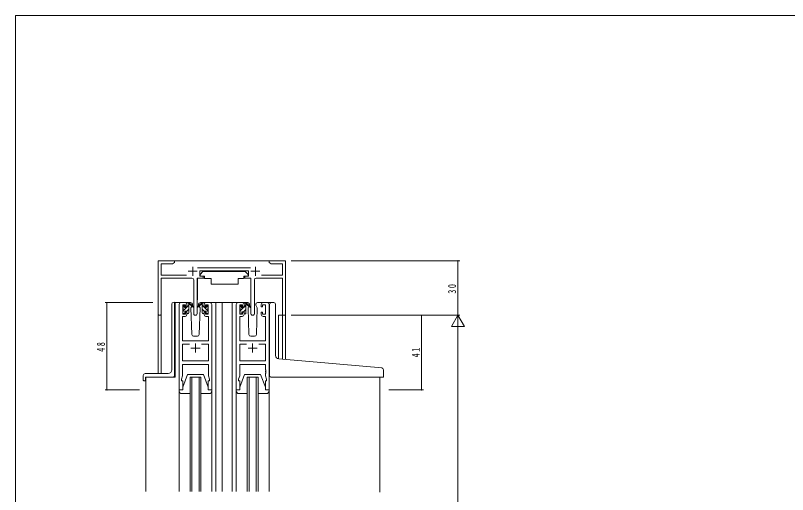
# Model space of a CAD drawing. Units: millimetres, scale not verified. Extents: x -567 to 567, y -403 to 403.
# Drawn here: x -562.7 to -138.6, y 135.7 to 399 of the extents above; entities that cross this region are included whole.
import ezdxf

# ---------------------------------------------------------------- set-up
doc = ezdxf.new("R2010")
doc.units = ezdxf.units.MM
doc.header["$LTSCALE"] = 2
for name, color, linetype, lineweight in [('0-1_YKK_ZWAK', 7, 'Continuous', 18), ('0-3_YKK_11', 7, 'Continuous', 18), ('0-4_YKK_12', 2, 'Continuous', 18), ('0-5_YKK_13', 4, 'Continuous', 18), ('0-7_YKK_D', 6, 'Continuous', 18)]:
    doc.layers.add(name, color=color, linetype=linetype, lineweight=lineweight)
doc.styles.add('ＭＳ ゴシック', font='')
doc.styles.get('ＭＳ ゴシック').set_extended_font_data('MS Gothic')

msp = doc.modelspace()

# ---------------------------------------------------------------- linework, layer by layer
at = {"layer": '0-1_YKK_ZWAK'}
for p in [(-562.726, -351), (537.274, 399)]:
    msp.add_line(p, (-562.726, 399), dxfattribs=at)
at = {"layer": '0-3_YKK_11'}
for p, q in [((-484.33, 264.214), (-484.33, 235.029)), ((-475.33, 264.214), (-484.33, 264.214)), ((-476.421, 262.584), (-475.33, 263.214)), ((-475.33, 263.214), (-475.33, 264.214)), ((-423.33, 264.214), (-423.33, 263.214)), ((-419.788, 264.214), (-423.33, 264.214)), ((-423.33, 263.214), (-422.238, 262.584)), ((-419.605, 264.094), (-419.788, 264.214)), ((-419.055, 264.094), (-419.605, 264.094)), ((-418.871, 264.214), (-419.055, 264.094)), ((-418.788, 264.214), (-418.871, 264.214)), ((-418.605, 264.094), (-418.788, 264.214)), ((-418.055, 264.094), (-418.605, 264.094)), ((-417.871, 264.214), (-418.055, 264.094)), ((-414.33, 264.214), (-417.871, 264.214)), ((-414.33, 234.214), (-414.33, 264.214)), ((-482.7, 262.584), (-476.421, 262.584)), ((-482.7, 256.344), (-482.7, 262.584)), ((-465.33, 260.914), (-465.33, 255.914)), ((-433.627, 260.344), (-462.637, 260.344)), ((-430.93, 260.914), (-430.93, 255.914)), ((-422.238, 262.584), (-415.96, 262.584)), ((-415.96, 262.584), (-415.96, 256.344)), ((-468.68, 256.344), (-482.7, 256.344)), ((-482.7, 254.714), (-465.78, 254.714)), ((-482.7, 235.029), (-482.7, 254.714)), ((-467.83, 258.414), (-462.83, 258.414)), ((-462.88, 254.714), (-459.53, 254.714)), ((-462.88, 235.164), (-462.88, 254.714)), ((-461.53, 258.714), (-434.73, 258.714)), ((-461.53, 255.714), (-461.53, 258.714)), ((-459.53, 255.714), (-461.53, 255.714)), ((-459.53, 254.714), (-459.53, 255.714)), ((-436.73, 255.714), (-436.73, 254.714)), ((-434.73, 255.714), (-436.73, 255.714)), ((-436.73, 254.714), (-433.38, 254.714)), ((-434.73, 258.714), (-434.73, 255.714)), ((-433.43, 258.414), (-428.43, 258.414)), ((-433.38, 254.714), (-433.38, 235.164)), ((-430.48, 254.714), (-415.96, 254.714)), ((-415.96, 256.344), (-427.579, 256.344)), ((-415.96, 254.714), (-415.96, 234.214)), ((-464.78, 253.714), (-464.78, 235.164)), ((-431.48, 235.164), (-431.48, 253.714)), ((-472.83, 193.214), (-472.83, 240.214)), ((-471.83, 241.214), (-469.53, 241.214)), ((-470.83, 240.014), (-470.83, 234.814)), ((-469.33, 240.014), (-470.83, 240.014)), ((-469.33, 238.914), (-469.33, 240.014)), ((-468.53, 238.914), (-469.33, 238.914)), ((-468.53, 240.214), (-468.53, 238.914)), ((-459.13, 238.914), (-459.13, 240.214)), ((-458.33, 238.914), (-459.13, 238.914)), ((-458.33, 240.014), (-458.33, 238.914)), ((-456.83, 240.014), (-458.33, 240.014)), ((-458.13, 241.214), (-455.83, 241.214)), ((-456.83, 234.814), (-456.83, 240.014)), ((-454.83, 240.214), (-454.83, 193.214)), ((-441.43, 193.214), (-441.43, 240.214)), ((-440.43, 241.214), (-438.13, 241.214)), ((-439.43, 240.014), (-439.43, 234.814)), ((-437.93, 240.014), (-439.43, 240.014)), ((-437.93, 238.914), (-437.93, 240.014)), ((-437.13, 238.914), (-437.93, 238.914)), ((-437.13, 240.214), (-437.13, 238.914)), ((-427.73, 238.914), (-427.73, 240.214)), ((-426.93, 238.914), (-427.73, 238.914)), ((-426.93, 240.014), (-426.93, 238.914)), ((-425.43, 240.014), (-426.93, 240.014)), ((-426.73, 241.214), (-424.43, 241.214)), ((-425.43, 234.814), (-425.43, 240.014)), ((-423.43, 240.214), (-423.43, 193.214)), ((-470.9, 233.614), (-470.9, 220.214)), ((-469.53, 233.614), (-470.9, 233.614)), ((-470.83, 234.814), (-469.33, 234.814)), ((-469.33, 235.914), (-468.53, 235.914)), ((-469.33, 234.814), (-469.33, 235.914)), ((-468.53, 235.914), (-468.53, 234.614)), ((-459.13, 235.914), (-458.33, 235.914)), ((-459.13, 234.614), (-459.13, 235.914)), ((-458.33, 235.914), (-458.33, 234.814)), ((-458.33, 234.814), (-456.83, 234.814)), ((-456.76, 233.614), (-458.13, 233.614)), ((-456.76, 220.214), (-456.76, 233.614)), ((-439.5, 233.614), (-439.5, 220.214)), ((-438.13, 233.614), (-439.5, 233.614)), ((-439.43, 234.814), (-437.93, 234.814)), ((-437.93, 235.914), (-437.13, 235.914)), ((-437.93, 234.814), (-437.93, 235.914)), ((-437.13, 235.914), (-437.13, 234.614)), ((-427.73, 235.914), (-426.93, 235.914)), ((-427.73, 234.614), (-427.73, 235.914)), ((-426.93, 235.914), (-426.93, 234.814)), ((-426.93, 234.814), (-425.43, 234.814)), ((-425.36, 233.614), (-426.73, 233.614)), ((-425.36, 220.214), (-425.36, 233.614)), ((-415.96, 234.214), (-414.33, 234.214)), ((-470.9, 220.214), (-456.76, 220.214)), ((-470.9, 218.284), (-467.18, 218.284)), ((-470.9, 209.144), (-470.9, 218.284)), ((-463.83, 218.714), (-463.83, 213.714)), ((-460.479, 218.284), (-456.76, 218.284)), ((-460.479, 218.284), (-456.76, 218.284)), ((-456.76, 218.284), (-456.76, 209.144)), ((-439.5, 220.214), (-425.36, 220.214)), ((-439.5, 218.284), (-435.78, 218.284)), ((-439.5, 209.144), (-439.5, 218.284)), ((-432.43, 218.714), (-432.43, 213.714)), ((-429.079, 218.284), (-425.36, 218.284)), ((-429.079, 218.284), (-425.36, 218.284)), ((-425.36, 218.284), (-425.36, 209.144)), ((-466.33, 216.214), (-461.33, 216.214)), ((-434.93, 216.214), (-429.93, 216.214)), ((-456.76, 209.144), (-470.9, 209.144)), ((-425.36, 209.144), (-439.5, 209.144)), ((-470.9, 207.214), (-470.9, 200.945)), ((-456.76, 207.214), (-470.9, 207.214)), ((-456.76, 204.172), (-456.76, 207.214)), ((-456.64, 203.989), (-456.76, 204.172)), ((-456.64, 203.439), (-456.64, 203.989)), ((-439.5, 207.214), (-439.5, 200.945)), ((-425.36, 207.214), (-439.5, 207.214)), ((-425.36, 204.172), (-425.36, 207.214)), ((-425.24, 203.989), (-425.36, 204.172)), ((-425.24, 203.439), (-425.24, 203.989)), ((-470.9, 200.945), (-471.53, 199.214)), ((-456.76, 203.256), (-456.64, 203.439)), ((-456.76, 203.172), (-456.76, 203.256)), ((-456.64, 202.989), (-456.76, 203.172)), ((-456.76, 202.256), (-456.64, 202.439)), ((-456.76, 200.945), (-456.76, 202.256)), ((-456.13, 199.214), (-456.76, 200.945)), ((-456.64, 202.439), (-456.64, 202.989)), ((-439.5, 200.945), (-440.13, 199.214)), ((-425.36, 203.256), (-425.24, 203.439)), ((-425.36, 203.172), (-425.36, 203.256)), ((-425.24, 202.989), (-425.36, 203.172)), ((-425.36, 202.256), (-425.24, 202.439)), ((-425.36, 200.945), (-425.36, 202.256)), ((-424.73, 199.214), (-425.36, 200.945)), ((-425.24, 202.439), (-425.24, 202.989)), ((-471.53, 199.214), (-471.53, 198.214)), ((-471.53, 198.214), (-470.83, 198.214)), ((-470.83, 198.214), (-470.83, 193.214)), ((-456.83, 198.214), (-456.13, 198.214)), ((-456.83, 193.214), (-456.83, 198.214)), ((-456.13, 198.214), (-456.13, 199.214)), ((-440.13, 199.214), (-440.13, 198.214)), ((-440.13, 198.214), (-439.43, 198.214)), ((-439.43, 198.214), (-439.43, 193.214)), ((-425.43, 198.214), (-424.73, 198.214)), ((-425.43, 193.214), (-425.43, 198.214)), ((-424.73, 198.214), (-424.73, 199.214)), ((-470.83, 193.214), (-472.83, 193.214)), ((-454.83, 193.214), (-456.83, 193.214)), ((-439.43, 193.214), (-441.43, 193.214)), ((-423.43, 193.214), (-425.43, 193.214))]:
    msp.add_line(p, q, dxfattribs=at)
for centre, radius, start, end in [((-465.78, 253.714), 1, 0.00001, 89.99999), ((-430.48, 253.714), 1, 90.00001, 179.99999), ((-471.83, 240.214), 1, 90.00001, 179.99999), ((-469.53, 240.214), 1, 0.00001, 89.99999), ((-458.13, 240.214), 1, 90.00001, 179.99999), ((-455.83, 240.214), 1, 0.00001, 89.99999), ((-440.43, 240.214), 1, 90.00001, 179.99999), ((-438.13, 240.214), 1, 0.00001, 89.99999), ((-426.73, 240.214), 1, 90.00001, 179.99999), ((-424.43, 240.214), 1, 0.00001, 89.99999), ((-483.515, 235.029), 0.815, 179.99999, 0.00001), ((-469.53, 234.614), 1, 270.00001, 359.99999), ((-463.83, 235.164), 0.95, 179.99999, 0.00001), ((-458.13, 234.614), 1, 180.00001, 269.99999), ((-438.13, 234.614), 1, 270.00001, 359.99999), ((-432.43, 235.164), 0.95, 179.99999, 0.00001), ((-426.73, 234.614), 1, 180.00001, 269.99999)]:
    msp.add_arc(centre, radius, start, end, dxfattribs=at)
at = {"layer": '0-4_YKK_12'}
for p, q in [((-475.83, 264.214), (-422.83, 264.214)), ((-471.83, 241.214), (-475.03, 241.214)), ((-475.03, 241.214), (-475.03, 200.214)), ((-456.98, 241.214), (-449.129, 241.214)), ((-452.63, 241.214), (-452.63, 137.464)), ((-449.129, 241.214), (-449.129, 137.464)), ((-449.129, 241.214), (-440.43, 241.214)), ((-443.63, 241.214), (-443.63, 137.464)), ((-424.43, 241.214), (-421.23, 241.214)), ((-484.33, 202.214), (-484.33, 235.029)), ((-482.7, 235.029), (-482.7, 202.214)), ((-414.33, 234.214), (-418.23, 234.214)), ((-418.23, 234.214), (-418.23, 210.251)), ((-415.96, 210.039), (-415.96, 234.214)), ((-414.33, 234.214), (-414.33, 209.896)), ((-491.03, 200.214), (-491.03, 137.464)), ((-475.03, 200.214), (-491.03, 200.214)), ((-465.83, 200.214), (-465.83, 137.464)), ((-461.83, 137.464), (-461.83, 200.214)), ((-434.43, 200.214), (-434.43, 137.464)), ((-430.43, 137.464), (-430.43, 200.214)), ((-362.63, 200.212), (-362.63, 136.964))]:
    msp.add_line(p, q, dxfattribs=at)
for points in [[(-466.83, 137.464), (-466.83, 200.214), (-460.83, 200.214), (-460.83, 137.464)], [(-435.43, 137.464), (-435.43, 200.214), (-429.43, 200.214), (-429.43, 137.464)]]:
    msp.add_lwpolyline(points, dxfattribs=at)
at = {"layer": '0-5_YKK_13'}
for p, q in [((-462.477, 254.714), (-458.839, 254.714)), ((-459.727, 258.314), (-461.327, 256.714)), ((-461.327, 256.714), (-461.327, 255.714)), ((-461.327, 255.714), (-458.927, 255.714)), ((-459.727, 258.314), (-436.527, 258.314)), ((-433.782, 254.713), (-437.42, 254.713)), ((-437.327, 255.714), (-434.927, 255.714)), ((-436.527, 258.314), (-434.927, 256.714)), ((-434.927, 256.714), (-434.927, 255.714)), ((-462.777, 254.414), (-462.777, 242.714)), ((-458.786, 254.414), (-455.127, 254.414)), ((-440.468, 254.414), (-437.468, 254.414)), ((-440.468, 254.414), (-440.468, 251.414)), ((-433.482, 254.413), (-433.483, 242.714)), ((-476.829, 204.214), (-476.829, 240.323)), ((-475.916, 241.319), (-475.829, 241.327)), ((-475.331, 241.37), (-475.829, 241.327)), ((-475.331, 241.37), (-475.331, 201.214)), ((-470.829, 238.707), (-469.77, 239.766)), ((-470.829, 238.514), (-470.829, 239.114)), ((-470.741, 239.326), (-470.241, 239.826)), ((-470.629, 236.662), (-467.529, 239.762)), ((-470.629, 236.214), (-470.629, 238.314)), ((-469.729, 239.614), (-469.729, 239.275)), ((-466.543, 241.214), (-469.53, 241.214)), ((-468.632, 236.414), (-467.529, 237.517)), ((-468.505, 241.031), (-468.347, 241.19)), ((-468.229, 241.214), (-467.438, 241.214)), ((-467.529, 240.714), (-467.529, 241.214)), ((-467.529, 235.514), (-467.529, 240.114)), ((-467.245, 241.143), (-465.063, 239.096)), ((-465.095, 238.751), (-467.236, 240.447)), ((-465.771, 239.287), (-466.372, 238.246)), ((-466.372, 238.246), (-465.863, 223.679)), ((-460.414, 241.143), (-462.596, 239.096)), ((-462.564, 238.751), (-460.424, 240.447)), ((-462.134, 239.714), (-462.116, 240.249)), ((-462.065, 239.594), (-462.134, 239.714)), ((-462.065, 239.594), (-462.134, 239.714)), ((-461.287, 238.246), (-461.888, 239.287)), ((-461.287, 238.246), (-461.888, 239.287)), ((-461.796, 223.679), (-461.287, 238.246)), ((-458.13, 241.214), (-461.116, 241.214)), ((-459.43, 241.214), (-460.221, 241.214)), ((-460.13, 240.714), (-460.13, 241.214)), ((-460.13, 235.514), (-460.13, 240.114)), ((-457.03, 236.662), (-460.13, 239.762)), ((-459.027, 236.414), (-460.13, 237.517)), ((-459.154, 241.031), (-459.313, 241.19)), ((-457.93, 239.614), (-457.93, 239.275)), ((-456.83, 238.707), (-457.889, 239.766)), ((-456.918, 239.326), (-457.418, 239.826)), ((-457.03, 236.214), (-457.03, 238.314)), ((-456.83, 238.514), (-456.83, 239.114)), ((-439.429, 238.676), (-438.451, 239.655)), ((-439.429, 238.314), (-439.429, 238.914)), ((-439.341, 239.126), (-438.841, 239.626)), ((-439.229, 236.631), (-437.247, 238.614)), ((-439.229, 236.014), (-439.229, 238.114)), ((-438.329, 239.414), (-438.329, 239.075)), ((-435.143, 241.214), (-438.13, 241.214)), ((-437.129, 238.731), (-436.129, 239.731)), ((-436.829, 241.014), (-436.038, 241.014)), ((-436.129, 240.514), (-436.129, 241.014)), ((-436.129, 235.314), (-436.129, 239.914)), ((-435.845, 240.943), (-433.663, 238.896)), ((-433.695, 238.551), (-435.836, 240.247)), ((-434.451, 239.15), (-434.972, 238.246)), ((-434.972, 238.246), (-434.463, 223.679)), ((-429.887, 238.246), (-430.734, 239.714)), ((-430.396, 223.679), (-429.887, 238.246)), ((-426.73, 241.214), (-429.716, 241.214)), ((-423.13, 210.666), (-423.13, 240.214)), ((-422.13, 241.214), (-420.83, 241.214)), ((-419.83, 212.21), (-419.83, 240.214)), ((-470.829, 235.514), (-470.829, 236.014)), ((-470.029, 235.214), (-470.529, 235.214)), ((-469.729, 236.414), (-469.729, 235.514)), ((-469.729, 236.414), (-468.529, 236.414)), ((-468.529, 236.414), (-468.529, 235.514)), ((-467.829, 235.214), (-468.229, 235.214)), ((-459.83, 235.214), (-459.43, 235.214)), ((-457.93, 236.414), (-459.13, 236.414)), ((-459.13, 236.414), (-459.13, 235.514)), ((-457.93, 236.414), (-457.93, 235.514)), ((-457.63, 235.214), (-457.13, 235.214)), ((-456.83, 235.514), (-456.83, 236.014)), ((-439.429, 235.314), (-439.429, 235.814)), ((-438.629, 235.014), (-439.129, 235.014)), ((-438.6, 235.015), (-438.33, 235.285)), ((-438.329, 236.214), (-438.329, 235.314)), ((-438.329, 236.214), (-437.129, 236.214)), ((-437.402, 236.214), (-436.129, 237.486)), ((-437.129, 236.214), (-437.129, 235.314)), ((-436.429, 235.014), (-436.829, 235.014)), ((-436.344, 235.026), (-436.141, 235.229)), ((-464.864, 222.714), (-462.795, 222.714)), ((-433.464, 222.714), (-431.395, 222.714)), ((-423.13, 201.198), (-423.13, 210.666)), ((-363.542, 205.453), (-418.004, 210.218)), ((-361.542, 205.278), (-363.542, 205.453)), ((-360.63, 200.498), (-360.63, 204.282)), ((-492.529, 198.514), (-492.529, 201.214)), ((-478.829, 202.214), (-491.529, 202.214)), ((-491.329, 198.514), (-491.329, 199.914)), ((-476.331, 200.214), (-491.029, 200.214)), ((-470.83, 194.714), (-468.23, 201.714)), ((-468.23, 201.714), (-459.43, 201.714)), ((-456.83, 194.714), (-459.43, 201.714)), ((-439.43, 194.714), (-436.83, 201.714)), ((-436.83, 201.714), (-428.03, 201.714)), ((-425.43, 194.714), (-428.03, 201.714)), ((-422.13, 200.198), (-363.63, 200.198)), ((-360.93, 200.198), (-363.63, 200.198)), ((-492.229, 198.214), (-491.629, 198.214)), ((-472.83, 198.714), (-472.83, 137.464)), ((-454.83, 198.714), (-454.83, 137.464)), ((-441.43, 198.714), (-441.43, 137.464)), ((-423.43, 198.714), (-423.43, 137.464)), ((-466.83, 191.214), (-471.33, 191.214)), ((-456.33, 191.214), (-460.83, 191.214)), ((-456.83, 194.714), (-456.83, 193.214)), ((-435.43, 191.214), (-439.93, 191.214)), ((-424.93, 191.214), (-429.43, 191.214)), ((-425.43, 194.714), (-425.43, 193.214))]:
    msp.add_line(p, q, dxfattribs=at)
for points in [[(-458.927, 255.714), (-458.927, 255.214), (-458.786, 254.414)], [(-437.327, 255.714), (-437.327, 255.214), (-437.468, 254.414)], [(-455.127, 254.414), (-455.127, 251.414), (-440.468, 251.414)], [(-469.268, 238.814), (-468.529, 238.814), (-468.529, 240.914)], [(-465.544, 240.249), (-465.525, 239.714), (-465.594, 239.594)], [(-458.391, 238.814), (-459.13, 238.814), (-459.13, 240.914)], [(-437.868, 238.614), (-437.129, 238.614), (-437.129, 240.714)], [(-434.144, 240.249), (-434.125, 239.714), (-434.269, 239.464)], [(-430.585, 239.455), (-430.734, 239.714), (-430.716, 240.249)], [(-472.83, 192.714), (-472.83, 193.214), (-470.83, 193.214), (-470.83, 194.714)], [(-456.83, 193.214), (-454.83, 193.214), (-454.83, 192.714)], [(-441.43, 192.714), (-441.43, 193.214), (-439.43, 193.214), (-439.43, 194.714)], [(-425.43, 193.214), (-423.43, 193.214), (-423.43, 192.714)]]:
    msp.add_lwpolyline(points, dxfattribs=at)
for centre, radius, start, end in [((-462.477, 254.414), 0.3, 90, 180), ((-433.782, 254.413), 0.3, 359.99647, 89.99647), ((-475.829, 240.323), 1, 95, 180), ((-470.529, 239.114), 0.3, 135, 180), ((-470.629, 238.514), 0.2, 180, 270), ((-470.029, 239.614), 0.3, 0, 135), ((-469.729, 238.814), 0.25, 123.05573, 326.94427), ((-470.029, 239.275), 0.3, 303.05573, 0), ((-469.268, 238.514), 0.3, 90, 146.94427), ((-468.229, 240.914), 0.3, 90, 180), ((-467.529, 240.514), 0.2, 20.88332, 233.1301), ((-467.829, 240.114), 0.3, 0, 53.1301), ((-467.438, 240.914), 0.3, 49.89741, 90), ((-467.062, 240.692), 0.3, 200.88332, 234.62002), ((-466.543, 240.214), 1, 2, 90), ((-464.98, 238.914), 0.2, 234.62002, 114.62002), ((-462.68, 238.914), 0.2, 65.37998, 305.37998), ((-461.116, 240.214), 1, 90, 178), ((-460.597, 240.692), 0.3, 305.37998, 339.11668), ((-460.221, 240.914), 0.3, 90, 130.10259), ((-460.13, 240.514), 0.2, 306.8699, 159.11668), ((-459.83, 240.114), 0.3, 126.8699, 180), ((-459.43, 240.914), 0.3, 0, 90), ((-458.391, 238.514), 0.3, 33.05573, 90), ((-457.93, 238.814), 0.25, 213.05573, 56.94427), ((-457.63, 239.614), 0.3, 45, 180), ((-457.63, 239.275), 0.3, 180, 236.94427), ((-457.03, 238.514), 0.2, 270, 0), ((-457.13, 239.114), 0.3, 0, 45), ((-439.129, 238.914), 0.3, 135, 180), ((-439.229, 238.314), 0.2, 180, 270), ((-438.629, 239.414), 0.3, 0, 135), ((-438.329, 238.614), 0.25, 123.05573, 326.94427), ((-438.629, 239.075), 0.3, 303.05573, 0), ((-437.868, 238.314), 0.3, 90, 146.94427), ((-436.829, 240.714), 0.3, 90, 180), ((-436.129, 240.314), 0.2, 20.88332, 233.1301), ((-436.429, 239.914), 0.3, 0, 53.1301), ((-436.038, 240.714), 0.3, 49.89741, 90), ((-435.662, 240.492), 0.3, 200.88332, 234.62002), ((-435.143, 240.214), 1, 2, 90), ((-433.58, 238.714), 0.2, 234.62002, 114.62002), ((-429.716, 240.214), 1, 90, 178), ((-422.13, 240.214), 1, 90, 180), ((-420.83, 240.214), 1, 0, 90), ((-470.629, 236.014), 0.2, 90, 180), ((-470.529, 235.514), 0.3, 180, 270), ((-470.029, 235.514), 0.3, 270, 0), ((-468.229, 235.514), 0.3, 180, 270), ((-467.829, 235.514), 0.3, 270, 0), ((-459.83, 235.514), 0.3, 180, 270), ((-459.43, 235.514), 0.3, 270, 0), ((-457.63, 235.514), 0.3, 180, 270), ((-457.13, 235.514), 0.3, 270, 0), ((-457.03, 236.014), 0.2, 0, 90), ((-439.229, 235.814), 0.2, 90, 180), ((-439.129, 235.314), 0.3, 180, 270), ((-438.629, 235.314), 0.3, 270, 0), ((-436.829, 235.314), 0.3, 180, 270), ((-436.429, 235.314), 0.3, 270, 0), ((-464.864, 223.714), 1, 182, 270), ((-462.795, 223.714), 1, 270, 358), ((-433.464, 223.714), 1, 182, 270), ((-431.395, 223.714), 1, 270, 358), ((-417.83, 212.21), 2, 180, 265), ((-478.829, 204.214), 2, 270, 0), ((-361.63, 204.282), 1, 0, 85), ((-491.529, 201.214), 1, 90, 180), ((-491.029, 199.914), 0.3, 90, 180), ((-476.331, 201.214), 1, 270, 0), ((-422.13, 201.198), 1, 180, 224.427), ((-422.13, 201.198), 1, 224.427, 270), ((-422.13, 201.198), 1, 224.427, 238.63306), ((-360.93, 200.498), 0.3, 270, 0), ((-492.229, 198.514), 0.3, 180, 270), ((-491.629, 198.514), 0.3, 270, 0), ((-471.33, 192.714), 1.5, 180, 270), ((-456.33, 192.714), 1.5, 270, 0), ((-439.93, 192.714), 1.5, 180, 270), ((-424.93, 192.714), 1.5, 270, 0)]:
    msp.add_arc(centre, radius, start, end, dxfattribs=at)
at = {"layer": '0-7_YKK_D'}
for p, q in [((-411.33, 264.214), (-318.63, 264.214)), ((-319.63, 234.214), (-319.63, 264.214)), ((-487.33, 241.214), (-513.53, 241.214)), ((-512.53, 241.214), (-512.53, 193.214)), ((-411.33, 234.214), (-318.63, 234.214)), ((-364.63, 234.214), (-318.63, 234.214)), ((-357.63, 234.214), (-338.63, 234.214)), ((-339.63, 193.214), (-339.63, 234.214)), ((-319.63, 234.214), (-323.13, 228.152)), ((-319.63, 234.214), (-316.13, 228.152)), ((-319.63, 234.214), (-319.63, 222.089)), ((-323.13, 228.152), (-316.13, 228.152)), ((-319.63, 227.214), (-319.63, -158.786)), ((-494.53, 193.214), (-513.53, 193.214)), ((-357.63, 193.214), (-338.63, 193.214))]:
    msp.add_line(p, q, dxfattribs=at)
for centre, start, end in [((-319.63, 264.214), 90, 270), ((-319.63, 264.214), 270, 90), ((-512.53, 241.214), 90, 270), ((-512.53, 241.214), 270, 90), ((-339.63, 234.214), 90, 270), ((-339.63, 234.214), 270, 90), ((-512.53, 193.214), 90, 270), ((-512.53, 193.214), 270, 90), ((-339.63, 193.214), 90, 270), ((-339.63, 193.214), 270, 90)]:
    msp.add_arc(centre, 0.106, start, end, dxfattribs=at)

# ---------------------------------------------------------------- texts
at = {"layer": '0-7_YKK_D', "color": 7, "char_height": 4.399, "attachment_point": 7, "rotation": 90, "style": 'ＭＳ ゴシック'}
for s, insert in [('\\T1.37;\\W0.75;30', (-320.63, 246.083)), ('\\T1.37;\\W0.75;48', (-513.53, 214.156)), ('\\T1.37;\\W0.75;41', (-340.63, 211.107))]:
    msp.add_mtext(s, dxfattribs=dict(at, insert=insert))

doc.saveas('drawing.dxf')
